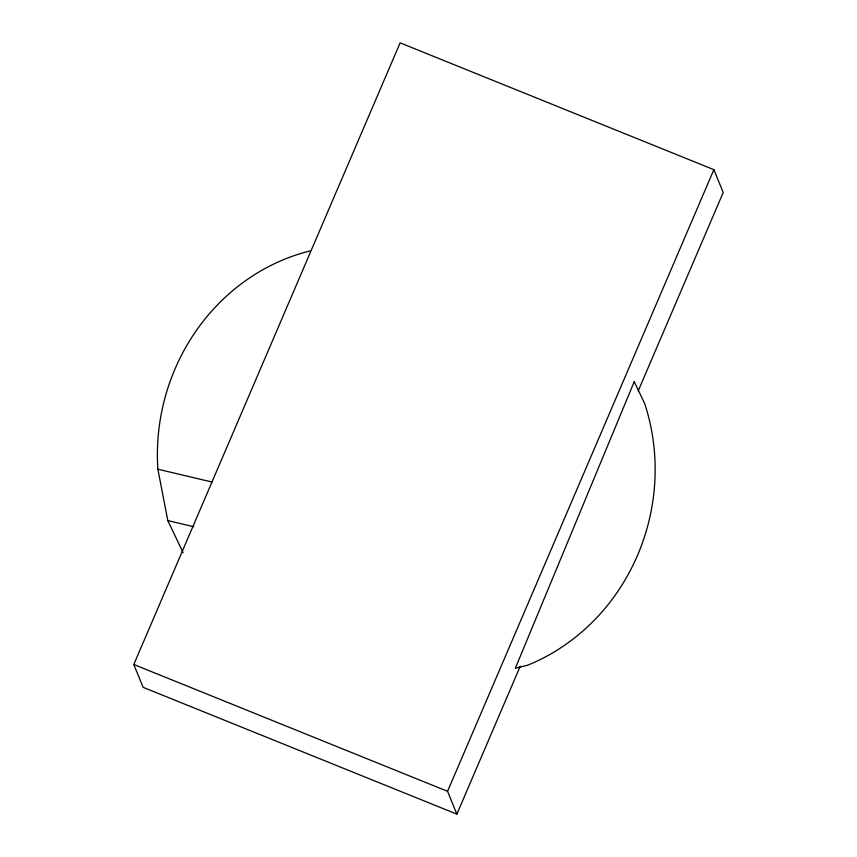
<?xml version="1.0" encoding="UTF-8"?>
<svg xmlns="http://www.w3.org/2000/svg" width="857" height="857" viewBox="0 0 857 857"><rect width="100%" height="100%" fill="white"/><g stroke="black" fill="none" stroke-linecap="round" stroke-linejoin="round"><path stroke-width="1.29" d="M520.231 666.275L456.877 814.15L143.119 687.325L133.799 664.486L400.123 42.85L713.881 169.675L723.201 192.514L638.176 390.996M456.877 814.15L447.558 791.311L713.881 169.675M309.998 250.962A203.12 188.572 -76.7 0 0 157.87 469.218L211.808 481.988M157.87 469.218L167.801 520.585L193.789 526.744M133.799 664.486L447.558 791.311M167.801 520.585L183.119 552.733M634.234 381.665L515.282 668.342L527.719 665.171A203.12 188.572 -76.7 0 0 644.743 403.722L634.234 381.665"/></g></svg>
